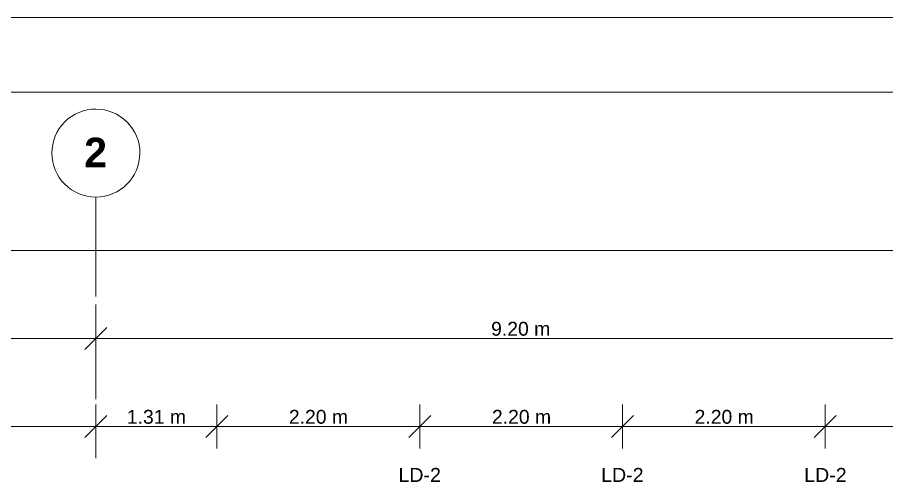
# Model space of a CAD drawing. Header units: metres. Extents: x -2 to 237, y -8 to 52.
# Drawn here: x 11.62 to 21.03, y 47.08 to 52.14 of the extents above; entities that cross this region are included whole.
import ezdxf

# ---------------------------------------------------------------- set-up
doc = ezdxf.new("R2010")
doc.units = ezdxf.units.M
for name, color, linetype, lineweight in [('HVAC - Ductos', 5, 'Continuous', 0), ('PDF_Text', 7, 'Continuous', 0), ('pie de plano', 7, 'Continuous', 0)]:
    doc.layers.add(name, color=color, linetype=linetype, lineweight=lineweight)
doc.layers.add('PDF_Geometry', color=7, linetype='Continuous', lineweight=0, true_color=0xaaaaaa)
doc.styles.add('PDF Helvetica', font='')
doc.styles.add('PDF Helvetica Bold', font='')
doc.styles.get('PDF Helvetica').set_extended_font_data('Helvetica')
doc.styles.get('PDF Helvetica Bold').set_extended_font_data('Helvetica', bold=True)

msp = doc.modelspace()

# ---------------------------------------------------------------- linework, layer by layer
at = {"layer": 'HVAC - Ductos', "color": 252, "lineweight": 0, "true_color": 0x939598}
for points in [[(7.6277, 49.6135), (58.6855, 49.6135)], [(12.466, 48.4222), (12.466, 48.6605), (12.466, 48.8987)], [(12.585, 48.7796), (12.466, 48.6605), (12.3468, 48.5413)], [(7.6277, 48.6605), (12.466, 48.6605), (21.6613, 48.6605), (30.8566, 48.6605), (40.0566, 48.6605), (49.2518, 48.6605), (58.6855, 48.6605)], [(12.466, 47.9457), (12.466, 47.7075), (12.466, 47.4692)], [(13.7763, 47.4692), (13.7763, 47.7075), (13.7763, 47.9457)], [(15.9755, 47.4692), (15.9755, 47.7075), (15.9755, 47.9457)], [(18.1701, 47.4692), (18.1701, 47.7075), (18.1701, 47.9457)], [(20.3647, 47.4692), (20.3647, 47.7075), (20.3647, 47.9457)], [(12.585, 47.8266), (12.466, 47.7075), (12.3468, 47.5883)], [(13.8954, 47.8266), (13.7763, 47.7075), (13.6572, 47.5883)], [(16.0946, 47.8266), (15.9755, 47.7075), (15.8564, 47.5883)], [(18.2892, 47.8266), (18.1701, 47.7075), (18.051, 47.5883)], [(20.4838, 47.8266), (20.3647, 47.7075), (20.2456, 47.5883)], [(7.6277, 47.7075), (12.466, 47.7075), (13.7763, 47.7075), (15.9755, 47.7075), (18.1701, 47.7075), (20.3647, 47.7075), (22.9716, 47.7075), (25.1708, 47.7075), (27.3654, 47.7075), (29.5646, 47.7075), (30.8566, 47.7075), (32.1761, 47.7075), (34.3661, 47.7075), (36.5607, 47.7075), (38.7599, 47.7075), (41.3669, 47.7075), (47.9553, 47.7075), (49.2518, 47.7075), (50.5622, 47.7075), (54.956, 47.7075), (57.1552, 47.7075), (58.6855, 47.7075)]]:
    msp.add_lwpolyline(points, dxfattribs=at)
at = {"layer": 'PDF_Geometry', "lineweight": 0}
msp.add_lwpolyline([(12.466, 51.1436, 0.418295), (11.9894, 50.6672, 0.414689), (12.466, 50.1907, 0.41105), (12.9424, 50.6672, 0.414665)], format="xyb", close=True, dxfattribs=at)
for points in [[(12.466, 50.1861), (12.466, 49.7096)], [(12.466, 49.0303), (12.466, 48.004)], [(12.466, 47.6878), (12.466, 47.3671)]]:
    msp.add_lwpolyline(points, dxfattribs=at)
at = {"layer": 'PDF_Geometry', "color": 252, "lineweight": 0, "true_color": 0x939598}
for points in [[(12.466, 49.7509), (12.466, 49.114)], [(12.466, 49.5538), (12.466, 49.3935)], [(12.466, 48.9537), (12.466, 48.798)], [(12.466, 48.6375), (12.466, 48.1611)]]:
    msp.add_lwpolyline(points, dxfattribs=at)
at = {"layer": 'pie de plano', "color": 7, "lineweight": 9}
msp.add_lwpolyline([(87.8799, 52.1365), (87.8799, -7.8416), (-2.0899, -7.8416), (-2.0899, 52.1365)], close=True, dxfattribs=at)
msp.add_lwpolyline([(87.4029, 51.3255), (-0.9903, 51.3255), (-0.9903, -7.1774), (87.4029, -7.1774)], dxfattribs=at)

# ---------------------------------------------------------------- texts
at = {"layer": 'PDF_Text', "color": 253, "lineweight": 0, "true_color": 0xaaaaaa, "insert": (12.3382, 50.6748), "char_height": 0.3201, "attachment_point": 4, "style": 'PDF Helvetica Bold'}
msp.add_mtext('2', dxfattribs=at)
at = {"layer": 'PDF_Text', "color": 252, "lineweight": 0, "true_color": 0x939598, "char_height": 0.15002, "attachment_point": 4, "style": 'PDF Helvetica'}
for s, insert in [('9.20 m', (16.7459, 48.7652)), ('1.31 m', (12.801, 47.8122)), ('2.20 m', (14.5558, 47.8122)), ('2.20 m', (16.7551, 47.8122)), ('2.20 m', (18.9497, 47.8122))]:
    msp.add_mtext(s, dxfattribs=dict(at, insert=insert))
at = {"layer": 'PDF_Text', "lineweight": 0, "char_height": 0.1519, "attachment_point": 4, "style": 'PDF Helvetica'}
for insert in [(15.7425, 47.1839), (17.9372, 47.1839), (20.1364, 47.1839)]:
    msp.add_mtext('LD-2', dxfattribs=dict(at, insert=insert))

doc.saveas('drawing.dxf')
